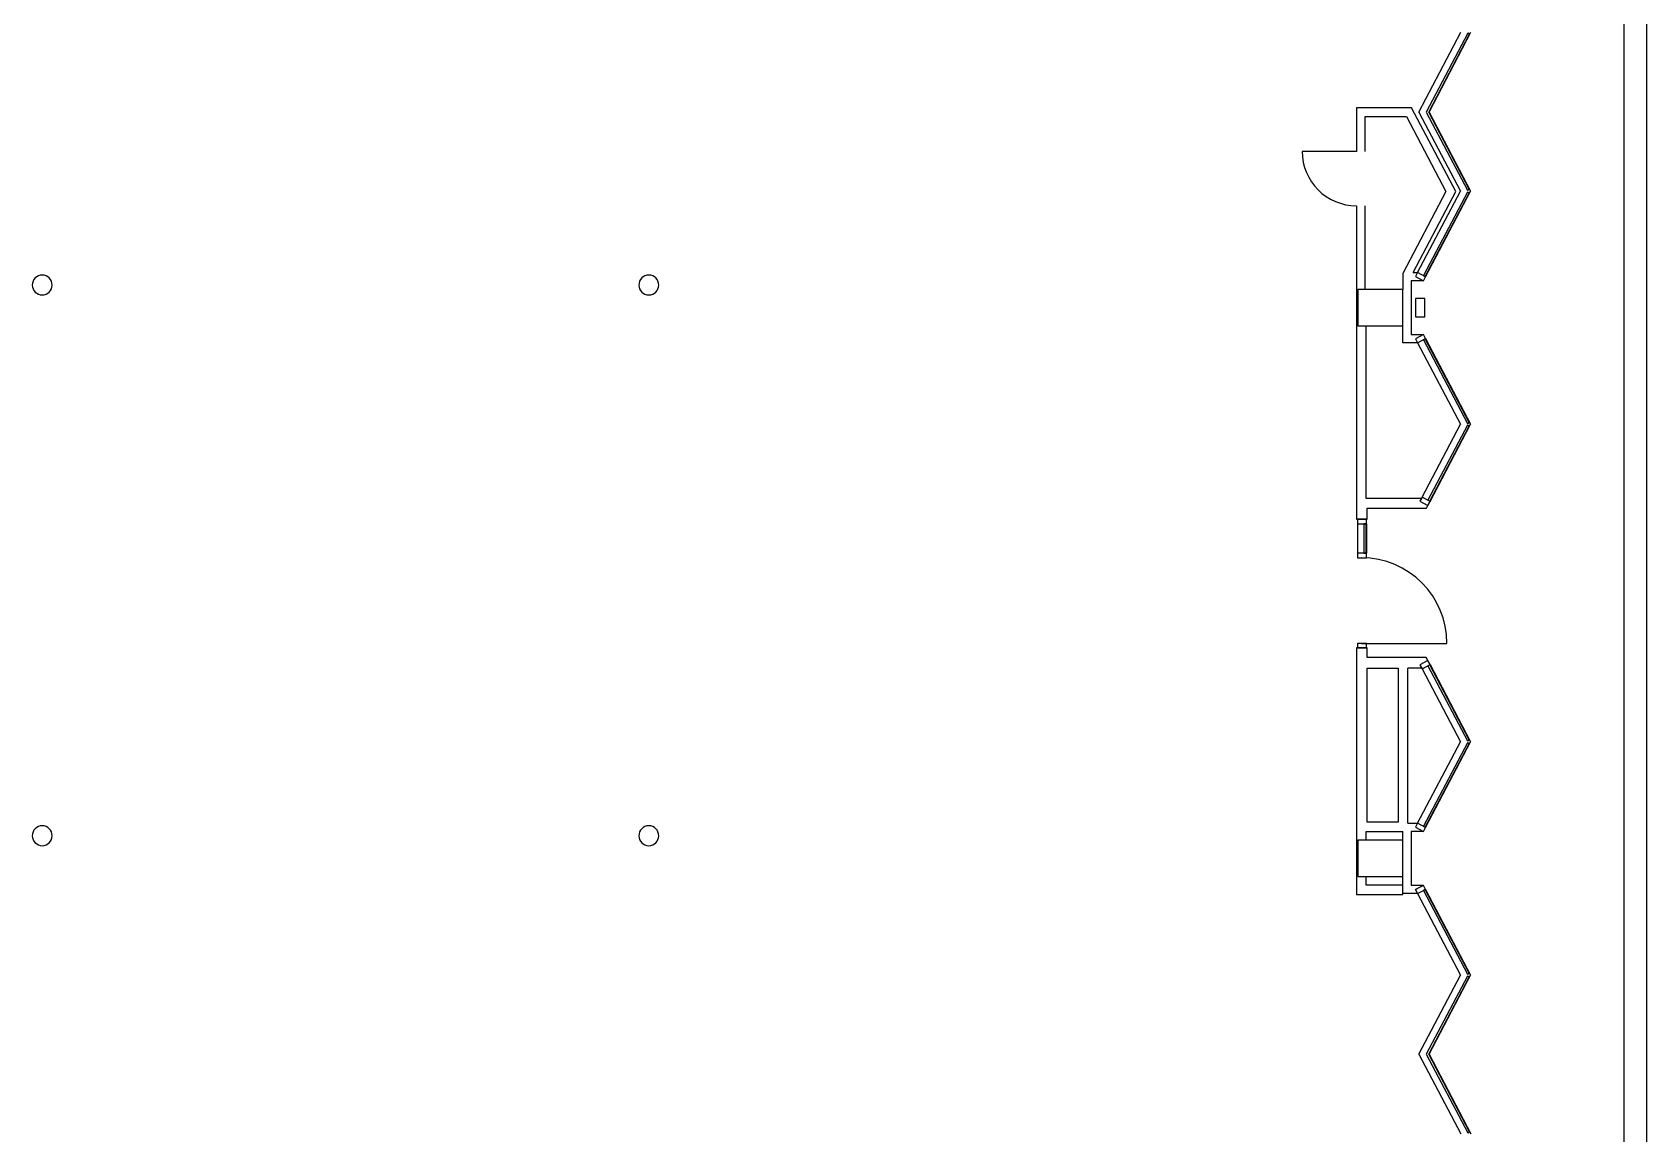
# Model space of a CAD drawing. Extents: x 15208 to 50586, y -518 to 56414.
# Drawn here: x 32752 to 50584, y 23604 to 35764 of the extents above; entities that cross this region are included whole.
import ezdxf

# ---------------------------------------------------------------- set-up
doc = ezdxf.new("R2010")
doc.units = 0
for name, color, linetype in [('A-Column__Concrete', 7, 'CONTINUOUS'), ('A-Door', 252, 'CONTINUOUS'), ('A-Wall__Brick', 7, 'CONTINUOUS'), ('A-Wall__Stud', 252, 'CONTINUOUS'), ('A-Window', 7, 'CONTINUOUS')]:
    doc.layers.add(name, color=color, linetype=linetype)

msp = doc.modelspace()

# ---------------------------------------------------------------- linework, layer by layer
at = {"layer": 'A-Column__Concrete'}
for p, q in [((47392, 32924), (47392, 32524)), ((47892, 32924), (47392, 32924)), ((47892, 32524), (47892, 32924)), ((48132, 32824), (48032, 32824)), ((48032, 32824), (48032, 32624)), ((48132, 32624), (48132, 32824)), ((47392, 32524), (47892, 32524)), ((48032, 32624), (48132, 32624)), ((47392, 26844), (47392, 26444)), ((47892, 26844), (47392, 26844)), ((47892, 26444), (47892, 26844)), ((47392, 26444), (47892, 26444))]:
    msp.add_line(p, q, dxfattribs=at)
for centre, start, end in [((32862, 32974), 90, 180), ((32862, 32974), 270, 90), ((39562, 32974), 90, 180), ((39562, 32974), 270, 90), ((32862, 32974), 180, 270), ((39562, 32974), 180, 270), ((32862, 26894), 90, 180), ((32862, 26894), 270, 90), ((39562, 26894), 90, 180), ((39562, 26894), 270, 90), ((32862, 26894), 180, 270), ((39562, 26894), 180, 270)]:
    msp.add_arc(centre, 110, start, end, dxfattribs=at)
at = {"layer": 'A-Door'}
for p, q in [((47379, 34449), (46779, 34449)), ((47488, 29018), (47388, 29018)), ((47388, 29018), (47388, 28968)), ((47388, 28968), (47488, 28968)), ((47433, 29018), (48378, 29018)), ((47488, 28968), (47488, 29018))]:
    msp.add_line(p, q, dxfattribs=at)
at = {"layer": 'A-Door', "color": 252}
for centre, radius, start, end in [((47379, 34449), 600, 180, 270), ((47433, 29018), 945, 0, 90)]:
    msp.add_arc(centre, radius, start, end, dxfattribs=at)
at = {"layer": 'A-Wall__Brick'}
for p, q in [((47379, 34932), (47379, 34449)), ((47988, 34932), (47379, 34932)), ((47475, 34836), (47930, 34836)), ((47475, 34449), (47475, 34836)), ((47930, 34836), (48367, 34006)), ((48476, 34006), (47988, 34932)), ((48367, 34006), (47892, 33103)), ((48004, 33111), (48476, 34006)), ((47379, 33849), (47379, 30388)), ((47475, 32924), (47475, 33849)), ((47892, 33103), (47892, 32924)), ((48117, 33021), (47982, 33021)), ((47982, 33021), (47982, 32427)), ((48004, 33111), (48052, 33111)), ((47484, 30616), (47484, 32524)), ((47892, 32337), (47892, 32524)), ((48052, 32337), (47892, 32337)), ((47982, 32427), (48117, 32427)), ((48095, 30616), (47484, 30616)), ((47497, 30511), (48153, 30511)), ((47497, 30388), (47497, 30511)), ((48153, 30511), (48168, 30541)), ((47379, 30388), (47497, 30388)), ((47379, 28968), (47379, 26244)), ((47497, 28968), (47379, 28968)), ((47497, 28863), (47497, 28968)), ((48149, 28863), (47497, 28863)), ((47497, 27044), (47497, 28745)), ((47497, 28745), (47840, 28745)), ((47840, 28745), (47840, 27044)), ((47945, 27031), (47945, 28745)), ((48168, 28827), (48149, 28863)), ((47484, 26844), (47484, 26939)), ((47484, 26939), (47892, 26939)), ((47840, 27044), (47497, 27044)), ((47892, 26844), (47892, 26939)), ((47945, 27031), (48052, 27031)), ((48117, 26941), (47982, 26941)), ((47982, 26941), (47982, 26347)), ((47484, 26349), (47484, 26443)), ((47892, 26349), (47892, 26443)), ((47379, 26244), (47892, 26244)), ((47892, 26349), (47484, 26349)), ((47892, 26244), (47892, 26349)), ((48052, 26257), (47892, 26257)), ((47982, 26347), (48117, 26347))]:
    msp.add_line(p, q, dxfattribs=at)
for points in [[(48053, 33112), (48029, 33068), (48117, 33021)], [(48118, 32426), (48029, 32380), (48052, 32337)], [(48095, 30616), (48080, 30587), (48168, 30541)], [(48168, 28827), (48079, 28781), (48098, 28745), (47945, 28745)], [(48052, 27031), (48029, 26988), (48118, 26941)], [(48053, 26256), (48029, 26300), (48117, 26347)]]:
    msp.add_lwpolyline(points, dxfattribs=at)
at = {"layer": 'A-Wall__Stud'}
for p, q in [((50332, 56414), (50332, -518)), ((50584, -518), (50584, 56414))]:
    msp.add_line(p, q, dxfattribs=at)
at = {"layer": 'A-Window'}
for p, q in [((48067, 34884), (48530, 35764)), ((48607, 35753), (48149, 34884)), ((48177, 34884), (48628, 35742)), ((48180, 34884), (48643, 35764)), ((48628, 35742), (48607, 35753)), ((48067, 34884), (48526, 34012)), ((48149, 34884), (48603, 34022)), ((48624, 34034), (48177, 34884)), ((48180, 34884), (48639, 34012)), ((48053, 33112), (48526, 34012)), ((48603, 34001), (48117, 33078)), ((48138, 33067), (48624, 33990)), ((48141, 33066), (48639, 34012)), ((48603, 34022), (48624, 34034)), ((48624, 33990), (48603, 34001)), ((48053, 33112), (48029, 33068)), ((48029, 33068), (48118, 33021)), ((48141, 33066), (48053, 33112)), ((48117, 33078), (48138, 33067)), ((48118, 33021), (48141, 33066)), ((48118, 32426), (48029, 32380)), ((48029, 32380), (48053, 32336)), ((48053, 32336), (48141, 32382)), ((48053, 32336), (48526, 31436)), ((48138, 32381), (48117, 32370)), ((48117, 32370), (48603, 31446)), ((48141, 32382), (48118, 32426)), ((48624, 31458), (48138, 32381)), ((48141, 32382), (48639, 31436)), ((48103, 30631), (48526, 31436)), ((48603, 31425), (48167, 30597)), ((48189, 30586), (48624, 31414)), ((48191, 30585), (48639, 31436)), ((48603, 31446), (48624, 31458)), ((48624, 31414), (48603, 31425)), ((48103, 30631), (48080, 30587)), ((48080, 30587), (48168, 30541)), ((48191, 30585), (48103, 30631)), ((48167, 30597), (48189, 30586)), ((48168, 30541), (48191, 30585)), ((47488, 30388), (47388, 30388)), ((47388, 30388), (47388, 30338)), ((47388, 30338), (47488, 30338)), ((47388, 30338), (47388, 30013)), ((47485, 30338), (47461, 30338)), ((47461, 30338), (47461, 30013)), ((47485, 30013), (47485, 30338)), ((47488, 30338), (47488, 30388)), ((47488, 30338), (47488, 30013)), ((47488, 30013), (47388, 30013)), ((47388, 30013), (47388, 29963)), ((47388, 29963), (47488, 29963)), ((47461, 30013), (47485, 30013)), ((47488, 29963), (47488, 30013)), ((48168, 28827), (48079, 28781)), ((48079, 28781), (48103, 28736)), ((48103, 28736), (48191, 28783)), ((48103, 28736), (48526, 27932)), ((48188, 28782), (48167, 28770)), ((48167, 28770), (48603, 27942)), ((48191, 28783), (48168, 28827)), ((48624, 27954), (48188, 28782)), ((48191, 28783), (48639, 27932)), ((48053, 27032), (48526, 27932)), ((48603, 27921), (48117, 26998)), ((48138, 26987), (48624, 27910)), ((48141, 26986), (48639, 27932)), ((48603, 27942), (48624, 27954)), ((48624, 27910), (48603, 27921)), ((48053, 27032), (48029, 26988)), ((48029, 26988), (48118, 26941)), ((48141, 26986), (48053, 27032)), ((48117, 26998), (48138, 26987)), ((48118, 26941), (48141, 26986)), ((48118, 26346), (48029, 26300)), ((48029, 26300), (48053, 26256)), ((48053, 26256), (48141, 26302)), ((48053, 26256), (48526, 25356)), ((48138, 26301), (48117, 26290)), ((48117, 26290), (48603, 25366)), ((48141, 26302), (48118, 26346)), ((48624, 25378), (48138, 26301)), ((48141, 26302), (48639, 25356)), ((48067, 24484), (48526, 25356)), ((48603, 25345), (48150, 24484)), ((48177, 24484), (48624, 25334)), ((48180, 24484), (48639, 25356)), ((48603, 25366), (48624, 25378)), ((48624, 25334), (48603, 25345)), ((48067, 24484), (48530, 23604)), ((48150, 24484), (48607, 23615)), ((48628, 23626), (48177, 24484)), ((48180, 24484), (48643, 23604)), ((48607, 23615), (48628, 23626))]:
    msp.add_line(p, q, dxfattribs=at)

doc.saveas('drawing.dxf')
